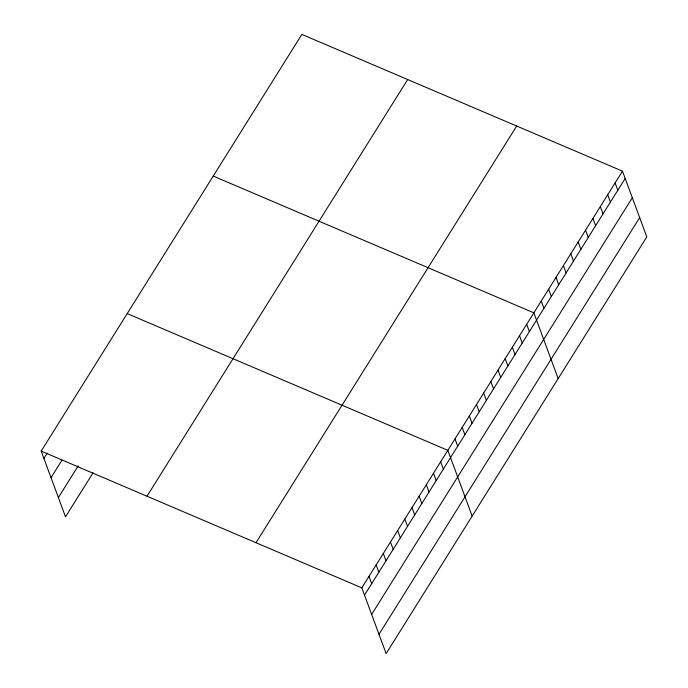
<?xml version="1.0" encoding="UTF-8"?>
<svg xmlns="http://www.w3.org/2000/svg" width="688" height="688" viewBox="0 0 688 688"><rect width="100%" height="100%" fill="white"/><g stroke="black" fill="none" stroke-linecap="round" stroke-linejoin="round"><path stroke-width="1.03" d="M41.194 451.096L301.869 34.4L622.485 171.157L646.806 236.904L386.131 653.6L361.811 587.853L41.194 451.096L65.515 516.843L93.086 472.768M43.886 458.397L47.197 453.108M51.024 477.687L62.058 460.057M58.377 497.553L78.226 465.828M146.991 496.229L407.674 79.533M256.005 542.72L516.688 126.024M361.811 587.853L622.485 171.157M364.511 595.146L625.186 178.45M371.64 614.436L632.324 197.74M378.993 634.31L639.677 217.614M213.237 176.076L533.854 312.834L558.174 378.581M127.211 313.59L447.836 450.339L472.157 516.086M615.106 182.965L617.807 190.258M607.719 194.764L610.419 202.066M600.332 206.572L603.032 213.873M592.944 218.38L595.645 225.681M585.557 230.188L588.257 237.489M578.169 241.995L580.87 249.288M570.791 253.803L573.491 261.096M563.403 265.602L566.104 272.904M556.016 277.41L558.716 284.712M548.628 289.218L551.329 296.519M541.241 301.026L543.941 308.327M526.69 324.289L529.39 331.59M519.517 335.753L522.218 343.045M512.354 347.208L515.054 354.509M505.181 358.672L507.882 365.964M498.017 370.127L500.718 377.428M490.845 381.591L493.545 388.883M483.673 393.046L486.373 400.347M476.509 404.501L479.209 411.802M469.336 415.965L472.037 423.266M462.173 427.42L464.873 434.721M455 438.884L457.701 446.177M440.664 461.803L443.364 469.096M433.492 473.258L436.192 480.559M426.328 484.722L429.028 492.015M419.155 496.177L421.856 503.478M411.992 507.641L414.692 514.934M404.819 519.096L407.52 526.397M397.655 530.551L400.356 537.853M390.483 542.015L393.183 549.316M383.311 553.47L386.011 560.772M376.147 564.934L378.847 572.235M368.974 576.389L371.675 583.691"/></g></svg>
